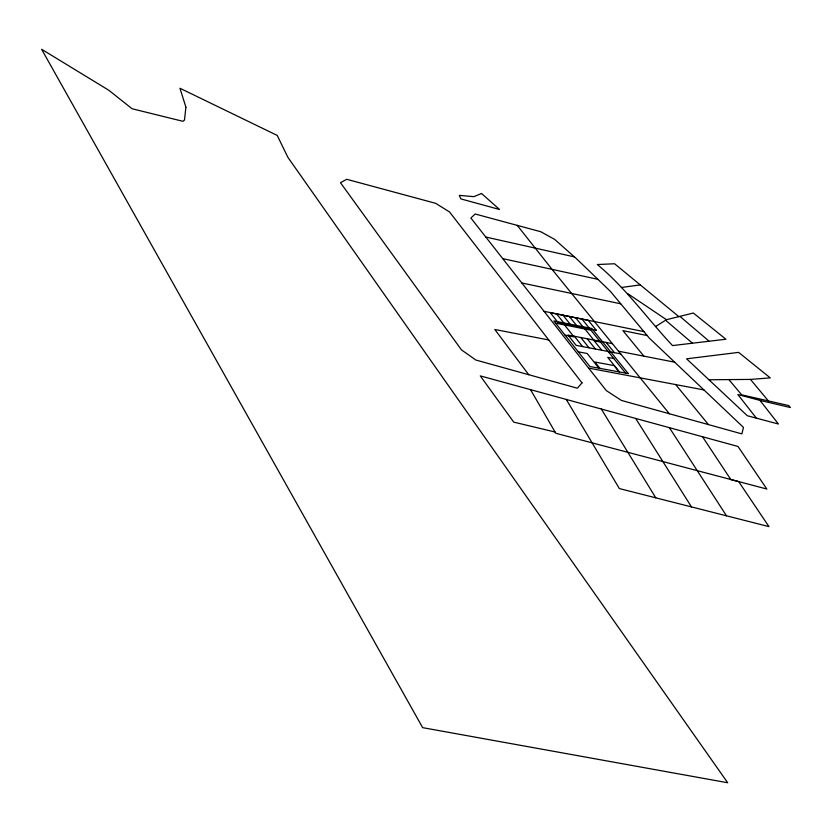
<?xml version="1.0" encoding="UTF-8"?>
<svg xmlns="http://www.w3.org/2000/svg" width="832" height="832" viewBox="0 0 832 832"><rect width="100%" height="100%" fill="white"/><g stroke="black" fill="none" stroke-linecap="round" stroke-linejoin="round"><path stroke-width="1.25" d="M655.554 326.55L666.463 319.706L693.337 313.019L725.91 339.227L672.537 345.582C647.286 318.75 625.966 288.194 597.334 264.534L614.567 263.754L678.964 316.711M621.348 287.498L640.234 284.908M708.822 379.756L750.474 379.423L770.266 377.884L738.618 352.383L686.577 358.81L747.323 415.74L778.419 424.008L760.001 400.4L737.838 394.524L756.194 417.903M588.609 368.077L606.268 390.572L621.4 400.431L741.874 433.888L743.475 427.419L649.49 338.302L610.397 291.366L576.514 258.742L554.653 239.398L540.769 231.733L475.186 214.001L470.87 218.026L588.609 368.087L703.945 389.938M578.271 351.811L587.215 353.506L598.884 368.17M613.787 358.53L607.724 357.386L619.455 371.966M620.724 353.881L576.16 345.353L567.965 335.015L612.414 343.658M565.115 335.182L574.028 336.908L564.481 324.906M600.486 342.056L594.443 340.881L584.886 328.983M618.519 351.198L674.669 362.17M548.766 339.986L494.811 329.472L528.736 374.702M555.578 323.128L590.907 330.19L625.539 373.09M544.086 311.324L643.916 331.614M647.202 335.546L622.929 330.637L643.874 356.148M620.755 303.805L521.851 282.994M597.886 279.323L502.736 258.638M574.423 256.901L485.794 237.037M760.001 400.4L790.4 407.534L788.778 405.579L741.634 394.805L729.227 379.985M555.069 432.016L513.739 422.136L480.282 375.887L737.994 446.462L766.834 489.039L555.797 433.264L530.535 389.646M627.775 293.654L666.463 319.706L665.6 320.247L692.276 343.054M679.994 316.441L708.822 340.943M768.383 400.92L750.474 379.423M675.563 384.426L708.448 424.611M669.334 413.743L552.074 269.402L517.244 225.368M606.154 342.441L614.442 352.685M581.963 319.051L590.044 329.056M575.671 317.782L583.742 327.808M593.538 339.986L601.796 350.262M619.226 371.925L614.141 365.612L594.89 362.014L599.945 368.368M569.358 316.514L577.408 326.56M587.184 338.759L595.431 349.045M563.014 315.234L571.054 325.302M580.809 337.511L589.046 347.818M556.65 313.955L564.668 324.033M574.402 336.274L582.618 346.59M702.53 436.748L730.787 479.523L738.681 481.593L768.945 526.614L619.351 488.571L566.249 399.422M726.513 515.819L669.375 427.658M691.475 506.906L635.658 418.434M655.782 497.827L601.286 409.022M185.91 107.182L184.486 120.047L182.957 121.316L132.09 108.753L108.898 90.314L41.6 49.254L422.656 727.657L727.698 782.746L287.862 157.3L277.233 135.429L179.951 88.244L185.91 107.182M582.015 382.886L577.356 388.201L475.862 360.038L461.458 349.877L340.465 182.686L346.726 179.296L435.718 203.341L449.55 211.973L582.015 382.886M481.51 193.482L473.876 196.654L459.306 195.374L460.834 198.9L499.564 209.498L481.51 193.482M628.254 373.589L589.898 366.517L553.862 320.965L591.791 328.484L628.254 373.589M596.315 330.304L558.251 322.764L550.243 312.666L588.214 320.31L596.315 330.304"/></g></svg>
